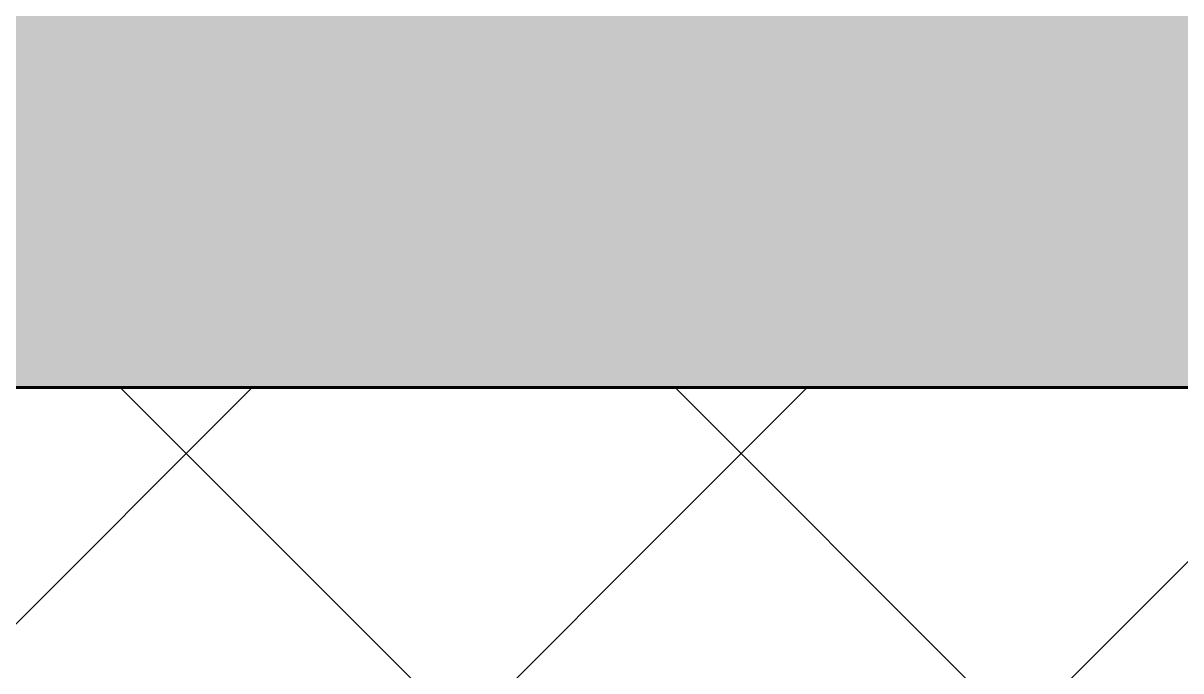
# Model space of a CAD drawing. Header units: inches. Extents: x -4061 to -1937, y 10959 to 12323.
# Drawn here: x -3516.23 to -3492.62, y 11541.21 to 11554.42 of the extents above; entities that cross this region are included whole.
import ezdxf

# ---------------------------------------------------------------- set-up
doc = ezdxf.new("R2010")
doc.units = ezdxf.units.IN
doc.header["$MEASUREMENT"] = 0
for name, color, linetype, lineweight in [('0-1', 7, 'Continuous', 5), ('A-FLOR-1', 253, 'Continuous', 18), ('A-WALL-2', 250, 'Continuous', 60), ('A-WALL-PATT-5', 252, 'Continuous', 9)]:
    doc.layers.add(name, color=color, linetype=linetype, lineweight=lineweight)
pattern_1 = [(45, (0, 0), (-5.656854, 5.656854), []), (135, (0, 0), (-5.656854, -5.656854), [])]

# ---------------------------------------------------------------- blocks, each defined once
blk = doc.blocks.new('CTR - 1st Phase - Shell_rvt-1-ENLARGED RCP - 1ST FLOOR PLAN - EAST')
at = {"layer": 'A-FLOR-1'}
h = blk.add_hatch(color=256, dxfattribs=at)
h.paths.add_polyline_path([(-3718.165, 11546.989), (-3212.374, 11546.989), (-3212.374, 11770.989), (-3756.911, 11770.989), (-3756.911, 11826.989), (-3819.324, 11826.989), (-3819.324, 11834.989), (-3822.199, 11834.989), (-3822.187, 11824.989), (-3787.199, 11824.989), (-3787.199, 11823.239), (-3822.199, 11823.239), (-3822.199, 11557.214), (-3819.324, 11557.214), (-3819.324, 11546.989), (-3779.482, 11546.989)], flags=0)
h.paths.add_polyline_path([(-3718.165, 11565.508), (-3821.454, 11565.508), (-3821.454, 11566.508), (-3710.16, 11566.508), (-3710.16, 11565.508)], flags=0)
h.paths.add_polyline_path([(-3821.847, 11566.789), (-3821.847, 11760.789), (-3819.847, 11760.789), (-3819.847, 11566.789), (-3821.454, 11566.789)], flags=0)
h.paths.add_polyline_path([(-3748.911, 11761.071), (-3821.454, 11761.071), (-3821.454, 11762.071), (-3710.16, 11762.071), (-3710.16, 11761.071), (-3745.925, 11761.071)], flags=0)
blk = doc.blocks.new('CTR - 1st Phase -Stairs _ Elevators_rvt-1-ENLARGED RCP - 1ST FLOOR PLAN - EAST')
at = {"layer": 'A-WALL-PATT-5'}
h = blk.add_hatch(dxfattribs=at)
h.set_pattern_fill('FP_28', color=256, style=0, pattern_type=2)
h.set_pattern_definition(pattern_1)
h.paths.add_polyline_path([(-3541.879, 11538.989), (-3503.324, 11538.989), (-3503.324, 11546.989), (-3587.324, 11546.989), (-3587.324, 11538.989), (-3549.543, 11538.989)], flags=0)
h = blk.add_hatch(dxfattribs=at)
h.set_pattern_fill('FP_28', color=256, style=0, pattern_type=2)
h.set_pattern_definition(pattern_1)
h.paths.add_polyline_path([(-3503.324, 11538.989), (-3204.374, 11538.989), (-3204.374, 11546.989), (-3503.324, 11546.989), (-3503.324, 11542.989)], flags=0)
at = {"layer": 'A-WALL-2'}
for p, q in [((-3587.324, 11546.989), (-3503.324, 11546.989)), ((-3503.324, 11546.989), (-3212.374, 11546.989))]:
    blk.add_line(p, q, dxfattribs=at)

msp = doc.modelspace()

# ---------------------------------------------------------------- block references
at = {"layer": '0-1'}
for name in ['CTR - 1st Phase - Shell_rvt-1-ENLARGED RCP - 1ST FLOOR PLAN - EAST', 'CTR - 1st Phase -Stairs _ Elevators_rvt-1-ENLARGED RCP - 1ST FLOOR PLAN - EAST']:
    msp.add_blockref(name, (0, 0), dxfattribs=at)

doc.saveas('drawing.dxf')
